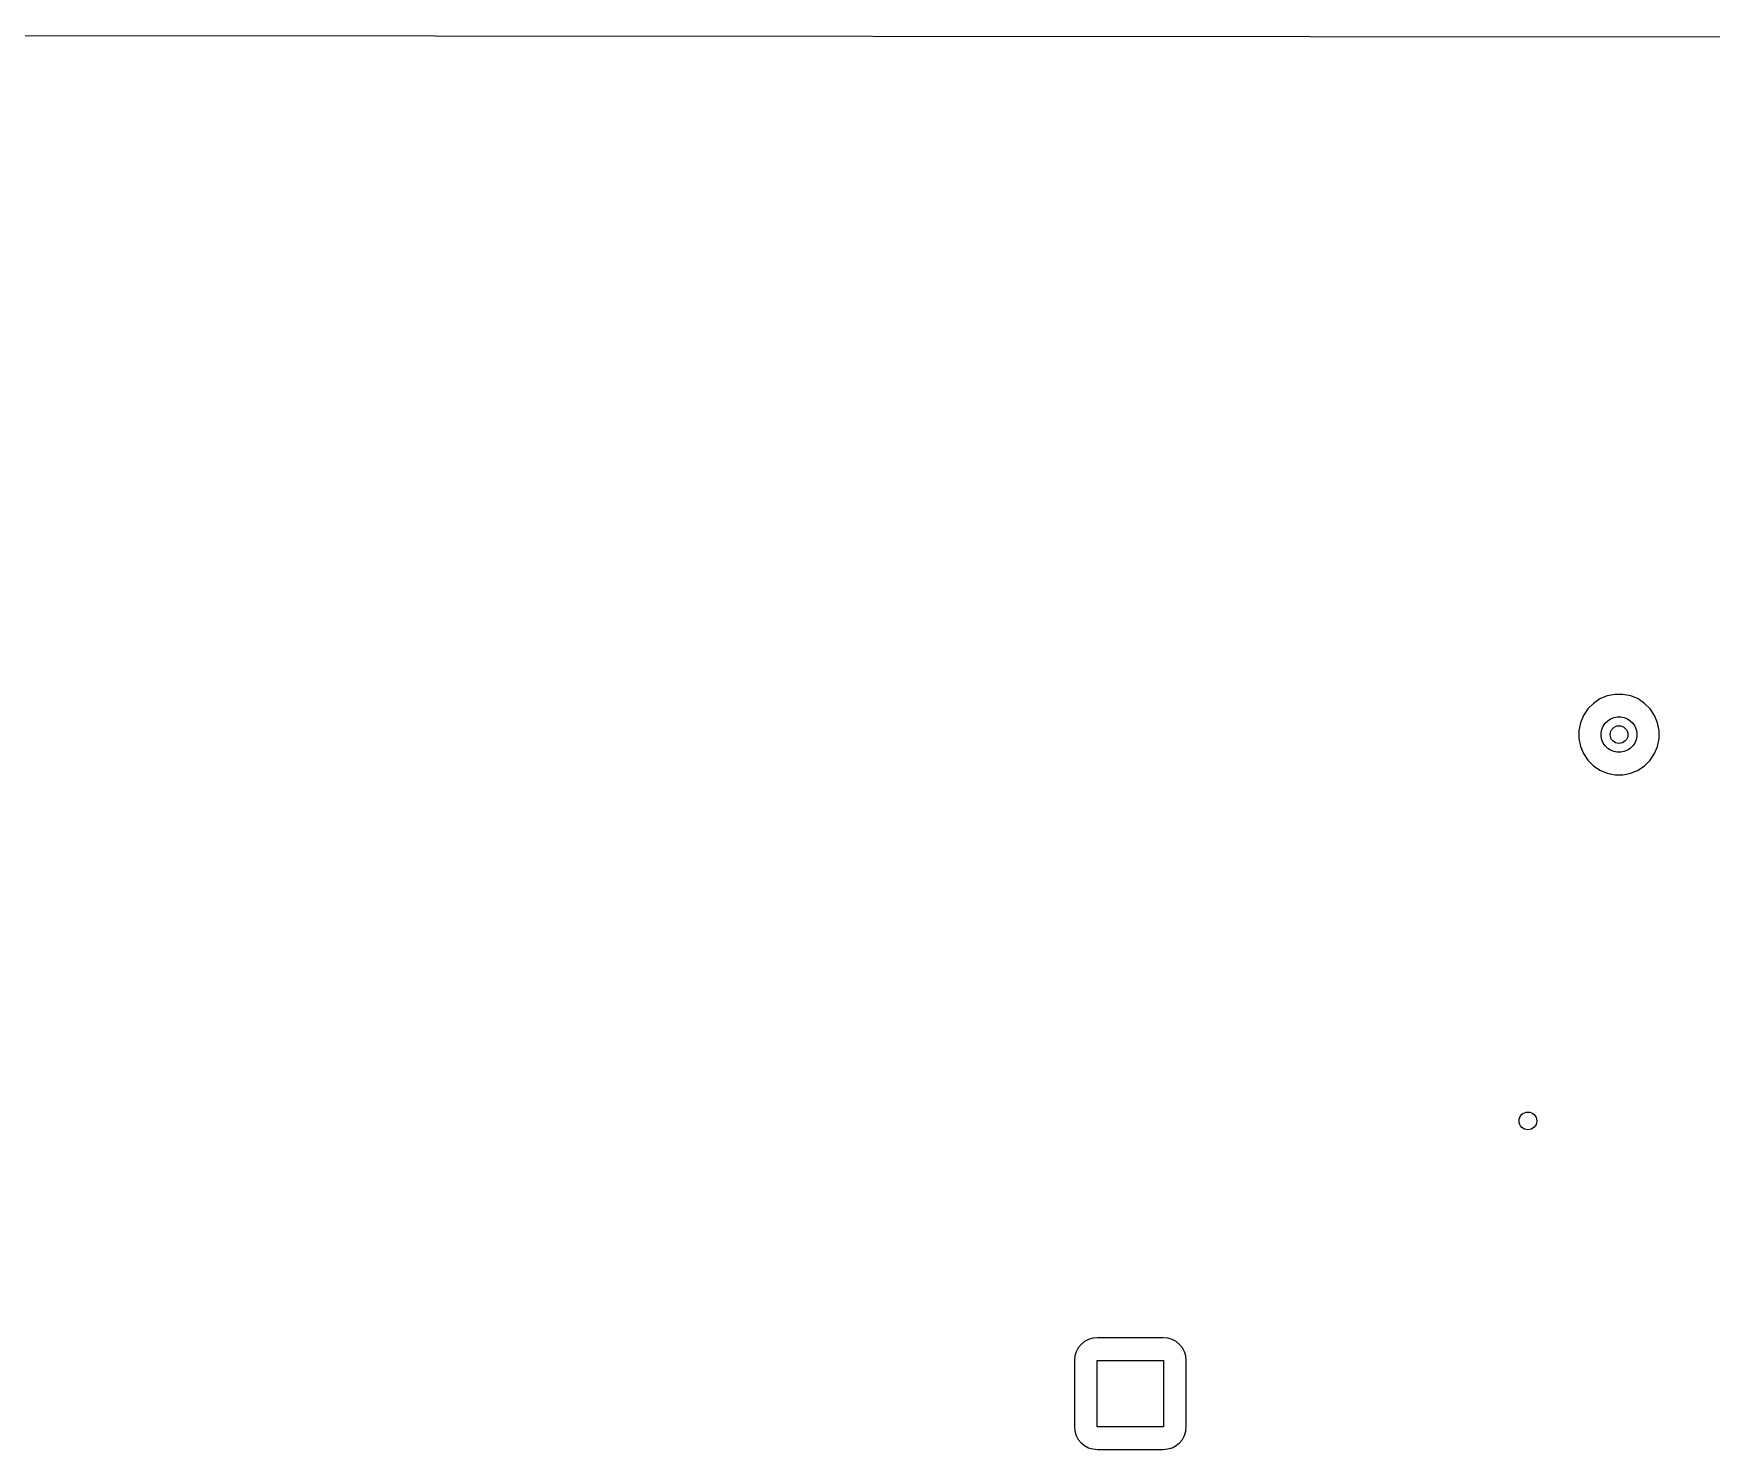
# Model space of a CAD drawing. Extents: x 1.71 to 9.75, y -6.31 to -1.21.
# Drawn here: x 4.212 to 5.704, y -2.47 to -1.211 of the extents above; entities that cross this region are included whole.
import ezdxf

# ---------------------------------------------------------------- set-up
doc = ezdxf.new("R2010")
doc.units = 0
doc.header["$MEASUREMENT"] = 0
doc.layers.add('BLACK', color=7, linetype='CONTINUOUS')

msp = doc.modelspace()

# ---------------------------------------------------------------- linework, layer by layer
at = {"layer": 'BLACK', "linetype": 'CONTINUOUS'}
for p, q in [((1.7283, -1.21139), (9.73833, -1.21737)), ((5.60457, -1.80312), (5.59871, -1.80703)), ((5.61107, -1.80043), (5.60457, -1.80312)), ((5.61798, -1.79905), (5.61107, -1.80043)), ((5.62502, -1.79905), (5.61798, -1.79905)), ((5.63193, -1.80043), (5.62502, -1.79905)), ((5.63843, -1.80312), (5.63193, -1.80043)), ((5.64429, -1.80703), (5.63843, -1.80312)), ((5.58982, -1.81787), (5.58713, -1.82437)), ((5.59373, -1.81201), (5.58982, -1.81787)), ((5.59871, -1.80703), (5.59373, -1.81201)), ((5.61404, -1.82084), (5.61691, -1.81966)), ((5.61691, -1.81966), (5.61995, -1.81905)), ((5.61995, -1.81905), (5.62305, -1.81905)), ((5.62305, -1.81905), (5.62609, -1.81966)), ((5.62609, -1.81966), (5.62896, -1.82084)), ((5.64927, -1.81201), (5.64429, -1.80703)), ((5.65318, -1.81787), (5.64927, -1.81201)), ((5.65587, -1.82437), (5.65318, -1.81787)), ((5.58713, -1.82437), (5.58575, -1.83128)), ((5.58575, -1.83128), (5.58575, -1.83832)), ((5.60575, -1.83325), (5.60636, -1.83021)), ((5.60575, -1.83635), (5.60575, -1.83325)), ((5.60636, -1.83021), (5.60754, -1.82734)), ((5.60754, -1.82734), (5.60927, -1.82476)), ((5.60927, -1.82476), (5.61146, -1.82257)), ((5.61146, -1.82257), (5.61404, -1.82084)), ((5.62896, -1.82084), (5.63154, -1.82257)), ((5.63154, -1.82257), (5.63373, -1.82476)), ((5.63373, -1.82476), (5.63546, -1.82734)), ((5.63546, -1.82734), (5.63664, -1.83021)), ((5.63664, -1.83021), (5.63725, -1.83325)), ((5.63725, -1.83325), (5.63725, -1.83635)), ((5.65725, -1.83128), (5.65587, -1.82437)), ((5.65725, -1.83832), (5.65725, -1.83128)), ((5.58575, -1.83832), (5.58713, -1.84523)), ((5.58713, -1.84523), (5.58982, -1.85173)), ((5.60636, -1.83939), (5.60575, -1.83635)), ((5.60754, -1.84226), (5.60636, -1.83939)), ((5.60927, -1.84484), (5.60754, -1.84226)), ((5.61146, -1.84703), (5.60927, -1.84484)), ((5.61404, -1.84876), (5.61146, -1.84703)), ((5.61691, -1.84994), (5.61404, -1.84876)), ((5.62896, -1.84876), (5.62609, -1.84994)), ((5.63154, -1.84703), (5.62896, -1.84876)), ((5.63373, -1.84484), (5.63154, -1.84703)), ((5.63546, -1.84226), (5.63373, -1.84484)), ((5.63664, -1.83939), (5.63546, -1.84226)), ((5.63725, -1.83635), (5.63664, -1.83939)), ((5.65318, -1.85173), (5.65587, -1.84523)), ((5.65587, -1.84523), (5.65725, -1.83832)), ((5.58982, -1.85173), (5.59373, -1.85759)), ((5.59373, -1.85759), (5.59871, -1.86257)), ((5.59871, -1.86257), (5.60457, -1.86648)), ((5.61995, -1.85055), (5.61691, -1.84994)), ((5.62305, -1.85055), (5.61995, -1.85055)), ((5.62609, -1.84994), (5.62305, -1.85055)), ((5.63843, -1.86648), (5.64429, -1.86257)), ((5.64429, -1.86257), (5.64927, -1.85759)), ((5.64927, -1.85759), (5.65318, -1.85173)), ((5.60457, -1.86648), (5.61107, -1.86917)), ((5.61107, -1.86917), (5.61798, -1.87055)), ((5.61798, -1.87055), (5.62502, -1.87055)), ((5.62502, -1.87055), (5.63193, -1.86917)), ((5.63193, -1.86917), (5.63843, -1.86648)), ((5.15355, -2.37156), (5.14978, -2.37271)), ((5.15772, -2.37115), (5.15355, -2.37156)), ((5.21628, -2.37115), (5.15772, -2.37115)), ((5.22045, -2.37156), (5.21628, -2.37115)), ((5.22422, -2.37271), (5.22045, -2.37156)), ((5.13891, -2.38358), (5.13776, -2.38735)), ((5.14076, -2.38011), (5.13891, -2.38358)), ((5.14326, -2.37706), (5.14076, -2.38011)), ((5.14631, -2.37456), (5.14326, -2.37706)), ((5.14978, -2.37271), (5.14631, -2.37456)), ((5.22769, -2.37456), (5.22422, -2.37271)), ((5.23074, -2.37706), (5.22769, -2.37456)), ((5.23324, -2.38011), (5.23074, -2.37706)), ((5.23509, -2.38358), (5.23324, -2.38011)), ((5.23624, -2.38735), (5.23509, -2.38358)), ((5.13776, -2.38735), (5.13735, -2.39152)), ((5.13735, -2.39152), (5.13735, -2.45008)), ((5.15747, -2.45033), (5.15747, -2.39127)), ((5.15747, -2.39127), (5.21653, -2.39127)), ((5.21653, -2.39127), (5.21653, -2.45033)), ((5.23665, -2.39152), (5.23624, -2.38735)), ((5.23665, -2.45008), (5.23665, -2.39152)), ((5.13735, -2.45008), (5.13776, -2.45425)), ((5.13776, -2.45425), (5.13891, -2.45802)), ((5.13891, -2.45802), (5.14076, -2.46149)), ((5.14076, -2.46149), (5.14326, -2.46454)), ((5.21653, -2.45033), (5.15747, -2.45033)), ((5.23074, -2.46454), (5.23324, -2.46149)), ((5.23324, -2.46149), (5.23509, -2.45802)), ((5.23509, -2.45802), (5.23624, -2.45425)), ((5.23624, -2.45425), (5.23665, -2.45008)), ((5.14326, -2.46454), (5.14631, -2.46704)), ((5.14631, -2.46704), (5.14978, -2.46889)), ((5.14978, -2.46889), (5.15355, -2.47004)), ((5.15355, -2.47004), (5.15772, -2.47045)), ((5.15772, -2.47045), (5.21628, -2.47045)), ((5.21628, -2.47045), (5.22045, -2.47004)), ((5.22045, -2.47004), (5.22422, -2.46889)), ((5.22422, -2.46889), (5.22769, -2.46704)), ((5.22769, -2.46704), (5.23074, -2.46454))]:
    msp.add_line(p, q, dxfattribs=at)
at = {"layer": 'BLACK'}
for centre in [(5.6215, -1.8348), (5.5405, -2.1783)]:
    msp.add_circle(centre, 0.00787, dxfattribs=at)

doc.saveas('drawing.dxf')
